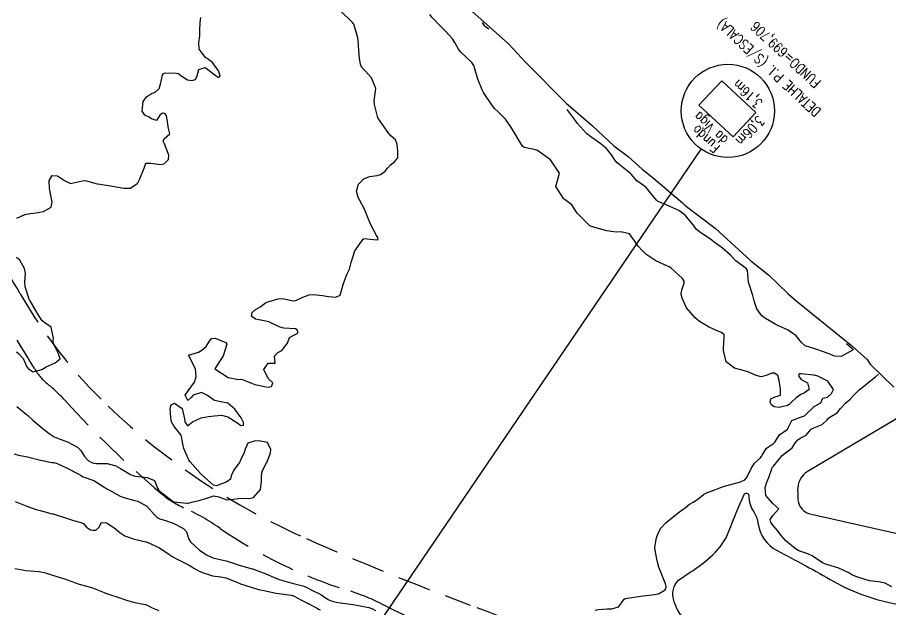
# Model space of a CAD drawing. Header units: metres. Extents: x 298520 to 308411, y 7433745 to 7450750.
# Drawn here: x 301382.2 to 301513.3, y 7442986.2 to 7443075.1 of the extents above; entities that cross this region are included whole.
import ezdxf

# ---------------------------------------------------------------- set-up
doc = ezdxf.new("R2010")
doc.units = ezdxf.units.M
doc.header["$LTSCALE"] = 10
for name, pattern in [('CONTINUO', [0]), ('DASHED', [0.75, 0.5, -0.25]), ('TRACEJADO', [8.7, 8, -0.7])]:
    doc.linetypes.add(name, pattern=pattern)
for name, color, linetype in [('Area', 45, 'Continuous'), ('Curvas de Nivel 1m', 11, 'Continuous'), ('Curvas de Nivel 5m', 15, 'Continuous'), ('Hidrografia', 140, 'Continuous'), ('TEXTO', 45, 'Continuous'), ('Vias Secundárias', 230, 'DASHED')]:
    doc.layers.add(name, color=color, linetype=linetype)
doc.styles.add('ROMANS', font='romans', dxfattribs={"height": 0.2})

msp = doc.modelspace()

# ---------------------------------------------------------------- linework, layer by layer
at = {"layer": 'Area'}
msp.add_polyline3d([(301450.44, 7443076, 693.3), (301455.92, 7443071.08, 691.1), (301458.54, 7443068.29, 687.39), (301464.59, 7443062.21, 695.89), (301468.54, 7443058.8, 690.02), (301471.75, 7443055.81, 693.45), (301473.91, 7443054.2, 693.83), (301476.02, 7443052.3, 702.57), (301477.69, 7443050.91, 705.33), (301482.03, 7443047.24, 689.69), (301482.47, 7443046.83, 688.89), (301486.97, 7443043.4, 692.94), (301492.29, 7443038.52, 695.85), (301494.96, 7443036.42, 688.35), (301497.89, 7443033.62, 688.41), (301499.07, 7443032.57, 694.89), (301507.45, 7443025.8, 696.37), (301509.78, 7443023.68, 693.77), (301510.23, 7443022.99, 694.4), (301513.78, 7443019.54, 688.49)], dxfattribs=at)
at = {"layer": 'Curvas de Nivel 1m', "flags": 128}
for points, elevation in [([(301382.1, 7443016.65), (301383.77, 7443015.29), (301384.54, 7443014.61), (301385.75, 7443013.56), (301386.29, 7443013.13), (301386.95, 7443012.58), (301387.74, 7443012.07), (301388.49, 7443011.8), (301389.72, 7443011.35), (301391.22, 7443010.53), (301391.71, 7443010.05), (301392.29, 7443009.11), (301392.83, 7443008.51), (301393.4, 7443008.22), (301393.69, 7443008.14), (301394.08, 7443008.1), (301395.69, 7443008.09), (301396.97, 7443007.74), (301397.68, 7443007.32), (301399.18, 7443006.43), (301399.67, 7443006.24), (301399.91, 7443006.19), (301401.67, 7443005.96), (301402.8, 7443005.53), (301403.24, 7443004.39), (301403.37, 7443004.12), (301403.64, 7443003.87), (301405.58, 7443002.36), (301405.62, 7443002.33), (301405.66, 7443002.32), (301407.62, 7443002.15), (301407.82, 7443002.13), (301408.58, 7443002.33), (301409.63, 7443002.6), (301410.94, 7443002.98), (301411.63, 7443003.25), (301412.43, 7443003.08), (301413.63, 7443002.63), (301415.08, 7443002.79), (301415.63, 7443002.86), (301417.04, 7443002.81), (301417.63, 7443003), (301418.69, 7443004.2), (301418.84, 7443005.39), (301418.84, 7443006.2), (301418.95, 7443006.92), (301419.62, 7443008.19), (301419.69, 7443008.34), (301420.22, 7443009.67), (301420.27, 7443010.18), (301419.73, 7443011.22), (301418.43, 7443011.51), (301417.73, 7443011.43), (301416.8, 7443011.15), (301416.38, 7443010.23), (301416.23, 7443009.71), (301415.7, 7443008.59), (301415.58, 7443008.35), (301415.52, 7443008.24), (301414.73, 7443007.19), (301414.31, 7443006.25), (301414.18, 7443005.73), (301413.65, 7443005.31), (301412.11, 7443004.74), (301411.65, 7443004.85), (301409.92, 7443006.31), (301409.67, 7443006.58), (301408.12, 7443008.33), (301407.95, 7443008.59), (301407.7, 7443009.18), (301407.21, 7443010.34), (301407.03, 7443011.04), (301406.81, 7443012.35), (301405.76, 7443013.64), (301405.33, 7443014.36), (301405.22, 7443014.92), (301405.13, 7443016.37), (301405.28, 7443016.87), (301405.79, 7443017.16), (301406.94, 7443016.35), (301407.31, 7443014.8), (301407.32, 7443014.34), (301407.76, 7443013.74), (301408.49, 7443014.33), (301409.77, 7443014.96), (301410.91, 7443015.16), (301411.77, 7443015.26), (301412.84, 7443015.34), (301413.77, 7443015.11), (301415.12, 7443014.25), (301415.76, 7443013.8), (301416.16, 7443013.83), (301416.16, 7443014.24), (301415.77, 7443014.93), (301414.85, 7443016.25), (301413.8, 7443017.14), (301412.76, 7443017.32), (301411.8, 7443017.56), (301410.73, 7443018.3), (301409.82, 7443018.75), (301408.59, 7443018.33), (301408.22, 7443017.92), (301407.8, 7443017.55), (301407.41, 7443018.34), (301407.82, 7443018.99), (301408.78, 7443020.32), (301409.05, 7443021.11), (301408.96, 7443022.32), (301407.88, 7443024.33), (301409.39, 7443024.81), (301409.89, 7443025.08), (301410.54, 7443025.66), (301410.96, 7443026.3), (301411.34, 7443026.87), (301411.91, 7443026.92), (301413.5, 7443026.27), (301413.64, 7443026.01), (301413.11, 7443024.27), (301411.86, 7443022.29), (301413.84, 7443021.01), (301415.37, 7443020.71), (301415.84, 7443020.75), (301417.09, 7443020.23), (301417.83, 7443019.95), (301419.28, 7443019.65), (301419.83, 7443019.56), (301420.36, 7443019.65), (301420.53, 7443020.18), (301419.84, 7443020.86), (301419.18, 7443022.2), (301419.87, 7443023.13), (301420.92, 7443023.14), (301420.79, 7443024.18), (301421.32, 7443024.74), (301421.89, 7443025.03), (301422.75, 7443026.16), (301423.05, 7443027.01), (301423.92, 7443027.47), (301424.33, 7443027.73), (301424.21, 7443028.14), (301423.93, 7443028.32), (301422.2, 7443028.43), (301421.94, 7443028.46), (301421.49, 7443028.63), (301419.94, 7443029.36), (301419.26, 7443029.52), (301417.95, 7443029.78), (301417.37, 7443030.23), (301417.44, 7443030.74), (301417.97, 7443031.21), (301418.61, 7443031.57), (301419.44, 7443032.2), (301419.82, 7443032.35), (301419.98, 7443032.39), (301421.36, 7443032.8), (301421.98, 7443032.84), (301423.61, 7443032.51), (301423.98, 7443032.54), (301425.04, 7443033.08), (301425.99, 7443033.39), (301426.64, 7443033.47), (301427.99, 7443033.33), (301428.93, 7443033.15), (301429.99, 7443033.08), (301430.68, 7443033.38), (301430.88, 7443034.06), (301431.1, 7443034.97), (301431.52, 7443036.06), (301431.64, 7443036.45), (301432.04, 7443037.28), (301432.23, 7443037.87), (301432.26, 7443038.05), (301432.3, 7443038.29), (301432.86, 7443040.04), (301434.09, 7443041.78), (301434.24, 7443041.87), (301436.09, 7443041.68), (301436.37, 7443041.72), (301436.3, 7443042), (301436.1, 7443042.34), (301435.21, 7443044.01), (301434.61, 7443045.54), (301434.42, 7443046.02), (301434.15, 7443046.56), (301433.36, 7443048.03), (301433.12, 7443048.97), (301433.41, 7443050.03), (301434.2, 7443050.85), (301435.05, 7443051.16), (301436.21, 7443051.31), (301436.72, 7443051.48), (301437.4, 7443051.99), (301437.78, 7443052.42), (301438.23, 7443052.92), (301438.83, 7443053.37), (301439.31, 7443053.96), (301439.32, 7443055.03), (301439.23, 7443055.97), (301438.97, 7443056.67), (301438.28, 7443057.3), (301437.96, 7443057.65), (301437.73, 7443057.98), (301436.31, 7443060), (301435.8, 7443062.01), (301435.76, 7443062.59), (301435.98, 7443064), (301435.99, 7443064.38), (301435.36, 7443066.01), (301434.39, 7443067.04), (301433.92, 7443067.55), (301433.72, 7443068.03), (301433.56, 7443068.89), (301433.45, 7443070.03), (301433.43, 7443071.02), (301433.3, 7443072.04), (301432.82, 7443073.71), (301432.7, 7443074.05), (301432.61, 7443074.17), (301432.49, 7443074.29), (301430.73, 7443076.07)], 686), ([(301468.96, 7442986.08), (301469.43, 7442986.17), (301470.76, 7442986.26), (301471.43, 7442986.25), (301472.45, 7442986.54), (301473.2, 7442987.55), (301473.28, 7442987.73), (301473.46, 7442987.81), (301473.76, 7442987.85), (301475.46, 7442988.12), (301476.17, 7442988.23), (301477.46, 7442988.38), (301478.44, 7442988.52), (301479.47, 7442989.1), (301479.62, 7442989.48), (301479.62, 7442989.62), (301479.48, 7442990.01), (301478.89, 7442991.49), (301478.48, 7442992.52), (301478.27, 7442993.49), (301477.95, 7442995.08), (301477.91, 7442995.5), (301478.14, 7442996.92), (301478.36, 7442997.49), (301478.76, 7442998.31), (301479.59, 7442999.22), (301479.9, 7442999.48), (301481.61, 7443000.83), (301481.97, 7443001.08), (301482.47, 7443001.44), (301483.08, 7443001.98), (301483.63, 7443002.3), (301484.34, 7443002.72), (301485.21, 7443003.41), (301485.65, 7443003.68), (301486.93, 7443004.11), (301487.65, 7443004.41), (301488.34, 7443004.69), (301489.66, 7443005.01), (301490.74, 7443005.34), (301491.39, 7443005.62), (301491.67, 7443005.94), (301492.15, 7443006.86), (301492.37, 7443007.32), (301492.88, 7443008.14), (301493.71, 7443008.9), (301493.9, 7443009.12), (301494, 7443009.31), (301494.64, 7443010.38), (301495.73, 7443011.09), (301495.93, 7443011.29), (301496.63, 7443012.4), (301497.76, 7443013.18), (301497.81, 7443013.21), (301497.83, 7443013.26), (301498.47, 7443014.56), (301499.78, 7443015.02), (301500.35, 7443015.23), (301501.8, 7443016.64), (301502.15, 7443016.86), (301502.82, 7443017.2), (301503.1, 7443017.91), (301503.82, 7443018.03), (301504.44, 7443018.57), (301504.71, 7443019.18), (301503.85, 7443020.47), (301502.39, 7443021.2), (301501.85, 7443021.34), (301501.71, 7443021.36), (301499.86, 7443021.53), (301499.57, 7443021.53), (301499.49, 7443021.24), (301499.85, 7443020.7), (301500.8, 7443020.18), (301501.05, 7443019.22), (301500.37, 7443018.69), (301499.82, 7443018.43), (301499.1, 7443017.96), (301498.38, 7443017.25), (301498.09, 7443016.96), (301497.8, 7443016.8), (301496.57, 7443016.5), (301495.8, 7443016.61), (301495.4, 7443016.88), (301495.2, 7443017.29), (301495.32, 7443017.77), (301495.81, 7443018.06), (301496.76, 7443018.33), (301496.75, 7443019.27), (301496.59, 7443020.53), (301496.35, 7443021.28), (301495.86, 7443021.66), (301495.47, 7443021.67), (301494.6, 7443021.3), (301493.85, 7443021.12), (301493.11, 7443021.32), (301491.86, 7443021.85), (301491.17, 7443022.04), (301489.87, 7443022.39), (301488.6, 7443023.37), (301488.2, 7443025.07), (301488.2, 7443025.38), (301488.32, 7443026.98), (301488.3, 7443027.38), (301487.93, 7443027.75), (301487.34, 7443027.98), (301485.94, 7443028.61), (301484.62, 7443029.42), (301484.24, 7443029.71), (301483.96, 7443029.95), (301482.66, 7443031.44), (301481.99, 7443032.92), (301481.85, 7443033.45), (301481.84, 7443033.62), (301482.01, 7443034.33), (301482.32, 7443035.15), (301482.29, 7443035.45), (301482.03, 7443035.86), (301480.28, 7443037.47), (301480.04, 7443037.61), (301479.82, 7443037.7), (301478.06, 7443038.53), (301476.56, 7443039.52), (301476.08, 7443039.95), (301475.34, 7443040.78), (301474.86, 7443041.54), (301474.11, 7443042.59), (301472.79, 7443042.89), (301472.11, 7443042.84), (301470.7, 7443043), (301470.12, 7443043.15), (301468.56, 7443043.61), (301468.22, 7443043.71), (301468.12, 7443043.77), (301466.28, 7443045.64), (301466.15, 7443045.85), (301465.44, 7443046.93), (301464.44, 7443047.67), (301464.27, 7443047.77), (301464.17, 7443047.88), (301463.06, 7443049.68), (301463.31, 7443050.57), (301463.58, 7443051.68), (301462.24, 7443053.69), (301460.26, 7443055.08), (301459.79, 7443055.25), (301458.26, 7443055.56), (301458.03, 7443055.74), (301457.61, 7443056.4), (301456.81, 7443057.75), (301456.3, 7443058.62), (301455.49, 7443059.77), (301454.32, 7443060.92), (301453.88, 7443061.34), (301453.53, 7443061.79), (301452.36, 7443063.48), (301452.16, 7443063.81), (301451.97, 7443064.21), (301451.31, 7443065.82), (301450.86, 7443067.36), (301450.74, 7443067.83), (301450.41, 7443068.3), (301448.77, 7443069.85), (301448.61, 7443070.03), (301448.44, 7443070.28), (301447.89, 7443071.3), (301447.52, 7443071.86), (301446.47, 7443073.02), (301445.58, 7443073.89), (301444.49, 7443075.06), (301444.1, 7443075.5)], 687), ([(301452.97, 7443073.3), (301452.48, 7443073.67), (301452.35, 7443073.81), (301452.01, 7443074.29)], 688), ([(301506.68, 7443026.08), (301507.49, 7443025.42), (301507.65, 7443025.27), (301507.66, 7443025.14), (301505.89, 7443024.14), (301504.88, 7443024.19), (301503.9, 7443024.59), (301502.24, 7443025.21), (301501.9, 7443025.3), (301500.45, 7443025.77), (301499.91, 7443026.24), (301499.12, 7443027.25), (301497.94, 7443028.12), (301496.39, 7443028.83), (301495.95, 7443029.01), (301495.48, 7443029.29), (301494.53, 7443029.88), (301493.96, 7443030.26), (301493.21, 7443031.32), (301492.81, 7443032.51), (301492.63, 7443033.32), (301492.02, 7443035.16), (301491.97, 7443035.28), (301491.95, 7443035.33), (301491.8, 7443037.09), (301491.64, 7443037.34), (301490.06, 7443038.54), (301489.25, 7443039.37), (301488.08, 7443040.43), (301486.77, 7443041.39), (301486.1, 7443041.86), (301484.8, 7443042.73), (301484.12, 7443043.26), (301483.98, 7443043.43), (301483.68, 7443043.88), (301482.4, 7443045.45), (301481.51, 7443046.09), (301480.16, 7443046.7), (301479.59, 7443046.91), (301478.3, 7443047.5), (301478.16, 7443047.61), (301476.58, 7443049.52), (301476.2, 7443049.82), (301475.21, 7443050.54), (301474.33, 7443051.55), (301474.21, 7443051.67), (301473.73, 7443052.04), (301472.24, 7443053.24), (301471.94, 7443053.57), (301471.4, 7443054.43), (301470.66, 7443055.38), (301469.66, 7443056.21), (301468.28, 7443057.13), (301467.63, 7443057.63), (301466.31, 7443059.15), (301465.94, 7443059.64), (301464.73, 7443061.26)], 688), ([(301513.48, 7442989.56), (301512.49, 7442990.09), (301511.49, 7442990.32), (301510.13, 7442990.47), (301509.49, 7442990.64), (301508.07, 7442991.13), (301507.5, 7442991.37), (301507, 7442991.65), (301505.51, 7442992.37), (301503.85, 7442992.86), (301503.52, 7442992.97), (301503.08, 7442993.19), (301501.53, 7442994.21), (301500.85, 7442994.54), (301499.54, 7442994.96), (301499.01, 7442995.25), (301497.56, 7442996.49), (301496.87, 7442997.27), (301496.34, 7442998.04), (301495.59, 7442998.84), (301495.31, 7442999.29), (301495.23, 7442999.66), (301495.6, 7443000.29), (301496.5, 7443001.28), (301495.63, 7443002.1), (301494.55, 7443003.3), (301494.48, 7443004.48), (301494.73, 7443005.3), (301495.01, 7443005.96), (301495.45, 7443007.29), (301495.53, 7443007.46), (301495.7, 7443007.7), (301497.03, 7443009.27), (301497.72, 7443009.86), (301498.52, 7443010.46), (301499.03, 7443011.25), (301499.35, 7443011.63), (301499.74, 7443011.89), (301500.61, 7443012.36), (301501.36, 7443013.22), (301501.77, 7443013.44), (301503.03, 7443013.93), (301503.78, 7443014.66), (301504, 7443014.96), (301504.4, 7443015.18), (301505.25, 7443015.71), (301505.79, 7443016.33), (301506.51, 7443017.16), (301507.2, 7443017.76), (301507.82, 7443018.39), (301508.19, 7443018.77), (301508.56, 7443019.13), (301509.26, 7443019.7), (301509.84, 7443020.13), (301511.04, 7443021.1), (301511.47, 7443021.48)], 688), ([(301381.7, 7443009.51), (301382.39, 7443009.33), (301383.7, 7443009.1), (301385.69, 7443008.6), (301387.35, 7443008.23), (301387.69, 7443008.21), (301388.17, 7443008.09), (301389.68, 7443007.37), (301391.3, 7443006.53), (301391.67, 7443006.31), (301392.09, 7443006.1), (301393.66, 7443005.51), (301395.33, 7443004.48), (301395.64, 7443004.3), (301396.03, 7443004.09), (301397.63, 7443003.2), (301398.16, 7443002.99), (301399.62, 7443002.6), (301400.26, 7443002.42), (301401.61, 7443001.69), (301402.77, 7443000.39), (301403.18, 7442999.98), (301403.59, 7442999.78), (301404.43, 7442999.52), (301405.58, 7442999.13), (301407.13, 7442998.34), (301407.57, 7442997.84), (301407.95, 7442996.73), (301408.18, 7442996.33), (301409.53, 7442995.05), (301410.7, 7442994.3), (301411.52, 7442993.93), (301412.86, 7442993.62), (301413.52, 7442993.48), (301414.66, 7442993.1), (301415.51, 7442992.81), (301417.43, 7442992.29), (301417.5, 7442992.27), (301417.54, 7442992.26), (301417.66, 7442992.22), (301419.49, 7442991.49), (301420.67, 7442990.99), (301421.48, 7442990.68), (301423.23, 7442990.15), (301423.47, 7442990.09), (301425.05, 7442989.7), (301425.47, 7442989.54), (301426.61, 7442988.96), (301427.46, 7442988.58), (301427.77, 7442988.41), (301428.18, 7442988.09), (301428.96, 7442987.59), (301429.45, 7442987.4), (301430.29, 7442987.22), (301431.44, 7442987.04), (301432.57, 7442986.9), (301433.43, 7442986.76), (301434.97, 7442986.47), (301435.43, 7442986.31), (301435.95, 7442985.99)], 687), ([(301381.89, 7443002.37), (301383.61, 7443001.67), (301385.03, 7443001.18), (301385.6, 7443001.01), (301387.24, 7443000.58), (301387.53, 7443000.51), (301387.59, 7443000.49), (301387.7, 7443000.46), (301389.59, 7442999.89), (301390.62, 7442999.5), (301391.58, 7442999.28), (301392.14, 7442999.08), (301392.58, 7442998.51), (301393.2, 7442998.13), (301393.57, 7442998.05), (301393.98, 7442998.08), (301394.42, 7442998.49), (301394.85, 7442999.21), (301395.58, 7442999.15), (301396.66, 7442998.47), (301397.57, 7442997.74), (301398.33, 7442997.22), (301399.56, 7442996.78), (301401.05, 7442996.42), (301401.55, 7442996.3), (301401.7, 7442996.26), (301403.54, 7442995.43), (301405.09, 7442994.36), (301405.52, 7442994.06), (301406.09, 7442993.78), (301407.51, 7442993.08), (301407.99, 7442992.81), (301408.79, 7442992.32), (301409.5, 7442991.92), (301410.15, 7442991.65), (301411.49, 7442991.22), (301412.72, 7442991.04), (301413.48, 7442990.92), (301415.16, 7442990.24), (301415.47, 7442990.1), (301415.68, 7442990.03), (301417.47, 7442989.47), (301418.42, 7442989.17), (301419.46, 7442988.96), (301421.01, 7442988.63), (301421.46, 7442988.54), (301423.3, 7442988.3), (301423.45, 7442988.28), (301423.55, 7442988.25), (301423.76, 7442988.15), (301424.87, 7442987.55), (301425.44, 7442987.28), (301427.18, 7442986.36), (301427.43, 7442986.21), (301427.51, 7442986.17), (301427.72, 7442986.1)], 688), ([(301381.84, 7442992.31), (301383.49, 7442992.01), (301384.16, 7442991.94), (301385.49, 7442991.86), (301386.44, 7442991.64), (301387.48, 7442991.31), (301389.25, 7442990.78), (301389.48, 7442990.69), (301389.84, 7442990.55), (301391.47, 7442989.98), (301392.62, 7442989.67), (301393.46, 7442989.42), (301395.21, 7442988.73), (301395.45, 7442988.63), (301395.86, 7442988.48), (301397.45, 7442987.95), (301398.58, 7442987.57), (301399.44, 7442987.31), (301400.85, 7442987.01), (301401.44, 7442986.89), (301401.78, 7442986.74), (301402.42, 7442986.4), (301403.43, 7442986)], 689)]:
    msp.add_lwpolyline(points, dxfattribs=dict(at, elevation=elevation))
at = {"layer": 'Curvas de Nivel 5m', "elevation": 685, "flags": 128}
for points in [[(301382.13, 7443044.93), (301383.3, 7443045.46), (301384.13, 7443045.65), (301385.02, 7443045.72), (301386.14, 7443045.93), (301387.26, 7443046.58), (301387.42, 7443047.31), (301387.16, 7443048.59), (301387.03, 7443049.44), (301386.98, 7443050.59), (301387.43, 7443051.35), (301388.2, 7443051.29), (301389.27, 7443050.56), (301390.19, 7443050.15), (301391.98, 7443050.52), (301392.19, 7443050.6), (301392.56, 7443050.52), (301394.19, 7443050.09), (301394.65, 7443050.04), (301396.19, 7443049.77), (301397.31, 7443049.59), (301398.18, 7443049.44), (301399.2, 7443049.42), (301400.19, 7443050.12), (301400.32, 7443050.3), (301400.38, 7443050.43), (301400.6, 7443050.83), (301401.21, 7443052.41), (301401.47, 7443053.17), (301402.22, 7443053.19), (301403.65, 7443052.96), (301404.22, 7443053.08), (301404.9, 7443053.71), (301404.94, 7443054.37), (301404.26, 7443056.07), (301404.12, 7443056.38), (301404.08, 7443056.56), (301404.27, 7443056.87), (301405.07, 7443057.59), (301404.89, 7443058.37), (301404.66, 7443060.03), (301404.56, 7443060.38), (301404.32, 7443060.66), (301404, 7443060.7), (301403.59, 7443060.39), (301403.09, 7443059.61), (301402.31, 7443059.86), (301401.97, 7443060.07), (301401.35, 7443060.41), (301400.91, 7443061.01), (301401.1, 7443062.42), (301401.59, 7443063.16), (301402.35, 7443063.65), (301402.89, 7443063.86), (301403.46, 7443064.39), (301403.7, 7443065.05), (301404, 7443066.38), (301404.13, 7443066.64), (301404.39, 7443066.75), (301406.06, 7443066.69), (301406.39, 7443066.63), (301406.74, 7443066.35), (301407.72, 7443065.68), (301408.38, 7443065.6), (301408.94, 7443065.76), (301409.17, 7443066.32), (301409.46, 7443067.25), (301410.4, 7443067.54), (301412.06, 7443066.28), (301412.22, 7443066.12), (301412.38, 7443066.08), (301412.52, 7443066.14), (301412.62, 7443066.28), (301412.39, 7443067.03), (301411.51, 7443068.29), (301410.88, 7443068.76), (301410.42, 7443069.04), (301409.51, 7443070.32), (301409.45, 7443071.31), (301409.57, 7443072.32), (301409.61, 7443073.17), (301409.65, 7443074.32), (301409.73, 7443075.08)], [(301382.09, 7443024.85), (301382.34, 7443024.64), (301383.08, 7443023.83), (301383.64, 7443022.62), (301383.86, 7443022.32), (301384.59, 7443021.87), (301385.86, 7443022.2), (301386.1, 7443022.36), (301386.5, 7443022.59), (301387.87, 7443023.18), (301388.62, 7443023.82), (301388.37, 7443024.57), (301387.89, 7443025.53), (301387.58, 7443026.26), (301387.59, 7443026.57), (301387.63, 7443026.85), (301387.28, 7443028.58), (301386.45, 7443029.11), (301385.94, 7443029.52), (301385.2, 7443030.61), (301384.11, 7443032.49), (301384.03, 7443032.62), (301383.98, 7443032.74), (301383.39, 7443034.63), (301383.31, 7443035.33), (301383.41, 7443036.63), (301383.29, 7443037.37), (301382.57, 7443038.63), (301382.06, 7443039.01)]]:
    msp.add_lwpolyline(points, dxfattribs=at)
at = {"layer": 'Hidrografia', "elevation": 688.57}
msp.add_lwpolyline([(301516.62, 7443016.23), (301500.9, 7443006.91, 0.278357), (301499.34, 7443004, -0.01916), (301499.35, 7443003.02, 0.314206), (301500.96, 7443000.57), (301541.15, 7442991.53, 0.304277), (301545.24, 7442993.11), (301534.43, 7443001.72), (301521.28, 7443012.44)], format="xyb", close=True, dxfattribs=at)
at = {"layer": 'Hidrografia'}
msp.add_lwpolyline([(301481.44, 7442990.58), (301483.22, 7442991.74, 0.040592), (301486.61, 7442994.37, 0.118042), (301489.03, 7442997.94, -0.017226), (301491.31, 7443003.41, -0.813106), (301492.01, 7443003.25, 0.157738), (301492.75, 7443000.83, -0.122881), (301493.37, 7442999.18, 0.248755), (301496.27, 7442995, -0.010518), (301504.77, 7442990.37, 0.089243), (301514.35, 7442986.97, 0.005145), (301528.13, 7442984.84, -0.331346), (301528.76, 7442984.21, -0.104016), (301528.55, 7442980.71, -0.152268), (301528.19, 7442980.15, -0.203414), (301527.06, 7442979.8, -0.006936), (301522.06, 7442980.39, 0.006261), (301512.54, 7442981.52, 0.083946), (301510.68, 7442981.4, -0.144106), (301498.76, 7442982.08, 0.162278), (301493.69, 7442982.19, -0.172245), (301485.3, 7442982.53, -0.229595), (301480.73, 7442987.56, -0.265752)], format="xyb", close=True, dxfattribs=at)
at = {"layer": 'TEXTO', "linetype": 'TRACEJADO', "flags": 128}
msp.add_lwpolyline([(301489.65, 7443057.13), (301484.53, 7443061.9)], dxfattribs=at)
at = {"layer": 'TEXTO', "linetype": 'CONTINUO'}
for points in [[(301489.65, 7443057.13, 0), (301493.06, 7443060.79, 0), (301487.94, 7443065.56, 0), (301484.53, 7443061.9, 0)], [(301369.1, 7442884.95, 0), (301484.84, 7443055.31, 0)]]:
    msp.add_polyline3d(points, dxfattribs=at)
msp.add_circle((301488.87, 7443061.03), 7, dxfattribs=at)
at = {"layer": 'Vias Secundárias'}
for points in [[(301373.87, 7443039.6, -0.011717), (301384.76, 7443022.33, 0.087036), (301386.8, 7443019.96, -0.037378), (301389.42, 7443017.48, 0.032423), (301403.73, 7443003.63, 0.069596), (301407.16, 7443001.45, -0.044728), (301412.65, 7442998.34, 0.076392), (301431.76, 7442989.05, -0.039914), (301436.85, 7442987.02), (301451.13, 7442980), (301465.55, 7442973.32, 0), (301478.59, 7442967.28, -0.011668), (301490.89, 7442961.23, -0.029798), (301496.07, 7442958.12, 0.064155), (301508.58, 7442951.75, -0.051766), (301521.23, 7442945.69, -0.030609)], [(301552.56, 7442987.52), (301534.66, 7442975.09, 0.002269), (301521.36, 7442965.77, 0.000923), (301515.98, 7442961.95, -0.295437), (301508.05, 7442961.59, 0.132398), (301505.37, 7442962.32, -0.13364), (301496.24, 7442964.83, 0.04452), (301450.15, 7442986.83, -0.014779), (301425.61, 7442996.8, -0.086826), (301395.83, 7443016.68, -0.072934), (301382.64, 7443033.56, 0.040357), (301373.64, 7443046.76)]]:
    msp.add_lwpolyline(points, format="xyb", dxfattribs=at)

# ---------------------------------------------------------------- texts
at = {"layer": 'TEXTO', "style": 'ROMANS', "width": 0.8}
for s, rotation, p in [('DETALHE P.I. (S/ESCALA)', 137, (301502.97, 7443061.13)), ('FUNDO=699,706', 137, (301502.95, 7443065.44)), ('3,16m', 137, (301494.21, 7443062.35)), ('da Viga', 137, (301489, 7443056.87)), ('3,06m', 227, (301493.42, 7443060.44)), ('Fundo', 137, (301487.83, 7443055.7))]:
    msp.add_text(s, height=1.5, rotation=rotation, dxfattribs=at).set_placement(p)

doc.saveas('drawing.dxf')
